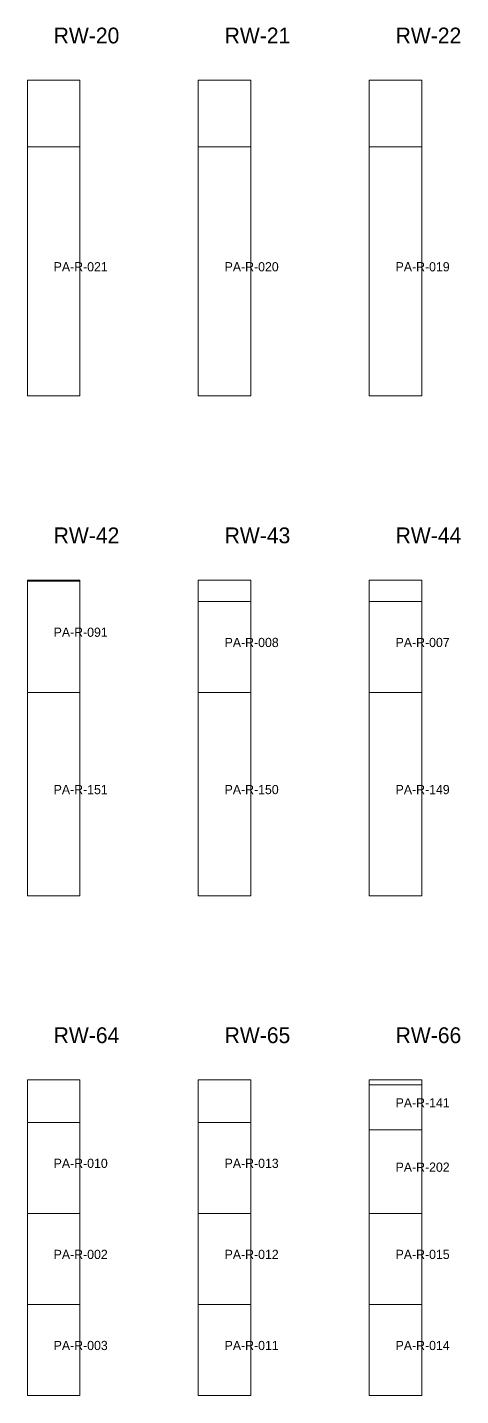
# Model space of a CAD drawing. Header units: metres. Extents: x 316.5 to 344.1, y -151.2 to -120.
# Drawn here: x 328.81 to 330.46, y -149.35 to -144.15 of the extents above; entities that cross this region are included whole.
import ezdxf

# ---------------------------------------------------------------- set-up
doc = ezdxf.new("R2010")
doc.units = ezdxf.units.M
for name, color, linetype, lineweight, plot in [('CORTE-DESPERDICIO', 1, 'Continuous', 0, False), ('CORTE-RECORTE', 3, 'Continuous', 0, False), ('CORTE-SOBRANTE', 2, 'Continuous', 0, False), ('CORTE-TEXTO', 5, 'Continuous', 0, False), ('CORTE-TILE', 7, 'Continuous', 0, False)]:
    doc.layers.add(name, color=color, linetype=linetype, lineweight=lineweight, plot=plot)

msp = doc.modelspace()

# ---------------------------------------------------------------- linework, layer by layer
at = {"layer": 'CORTE-DESPERDICIO'}
for points in [[(329.4588, -146.3313), (329.6588, -146.3313), (329.6588, -146.2498), (329.4588, -146.2498)], [(330.1088, -146.3313), (330.3088, -146.3313), (330.3088, -146.2498), (330.1088, -146.2498)], [(330.1088, -148.1683), (330.3088, -148.1683), (330.3088, -148.1498), (330.1088, -148.1498)]]:
    msp.add_lwpolyline(points, close=True, dxfattribs=at)
at = {"layer": 'CORTE-RECORTE'}
for points in [[(328.8088, -145.5498), (329.0088, -145.5498), (329.0088, -144.6031), (328.8088, -144.6031)], [(329.4588, -145.5498), (329.6588, -145.5498), (329.6588, -144.6031), (329.4588, -144.6031)], [(330.1088, -145.5498), (330.3088, -145.5498), (330.3088, -144.6031), (330.1088, -144.6031)], [(328.8088, -146.6775), (329.0088, -146.6775), (329.0088, -146.2535), (328.8088, -146.2535)], [(329.4588, -146.6775), (329.6588, -146.6775), (329.6588, -146.3313), (329.4588, -146.3313)], [(330.1088, -146.6775), (330.3088, -146.6775), (330.3088, -146.3313), (330.1088, -146.3313)], [(328.8088, -147.4498), (329.0088, -147.4498), (329.0088, -146.6775), (328.8088, -146.6775)], [(329.4588, -147.4498), (329.6588, -147.4498), (329.6588, -146.6775), (329.4588, -146.6775)], [(330.1088, -147.4498), (330.3088, -147.4498), (330.3088, -146.6775), (330.1088, -146.6775)], [(330.1088, -148.3401), (330.3088, -148.3401), (330.3088, -148.1683), (330.1088, -148.1683)], [(328.8088, -148.6574), (329.0088, -148.6574), (329.0088, -148.3112), (328.8088, -148.3112)], [(329.4588, -148.6574), (329.6588, -148.6574), (329.6588, -148.3112), (329.4588, -148.3112)], [(330.1088, -148.6574), (330.3088, -148.6574), (330.3088, -148.3401), (330.1088, -148.3401)], [(328.8088, -149.0036), (329.0088, -149.0036), (329.0088, -148.6574), (328.8088, -148.6574)], [(329.4588, -149.0036), (329.6588, -149.0036), (329.6588, -148.6574), (329.4588, -148.6574)], [(330.1088, -149.0036), (330.3088, -149.0036), (330.3088, -148.6574), (330.1088, -148.6574)], [(328.8088, -149.3498), (329.0088, -149.3498), (329.0088, -149.0036), (328.8088, -149.0036)], [(329.4588, -149.3498), (329.6588, -149.3498), (329.6588, -149.0036), (329.4588, -149.0036)], [(330.1088, -149.3498), (330.3088, -149.3498), (330.3088, -149.0036), (330.1088, -149.0036)]]:
    msp.add_lwpolyline(points, close=True, dxfattribs=at)
at = {"layer": 'CORTE-SOBRANTE'}
for points in [[(328.8088, -144.6031), (329.0088, -144.6031), (329.0088, -144.3498), (328.8088, -144.3498)], [(329.4588, -144.6031), (329.6588, -144.6031), (329.6588, -144.3498), (329.4588, -144.3498)], [(330.1088, -144.6031), (330.3088, -144.6031), (330.3088, -144.3498), (330.1088, -144.3498)], [(328.8088, -148.3112), (329.0088, -148.3112), (329.0088, -148.1498), (328.8088, -148.1498)], [(329.4588, -148.3112), (329.6588, -148.3112), (329.6588, -148.1498), (329.4588, -148.1498)]]:
    msp.add_lwpolyline(points, close=True, dxfattribs=at)
at = {"layer": 'CORTE-TILE'}
for points in [[(328.8088, -145.5498), (329.0088, -145.5498), (329.0088, -144.3498), (328.8088, -144.3498)], [(329.4588, -145.5498), (329.6588, -145.5498), (329.6588, -144.3498), (329.4588, -144.3498)], [(330.1088, -145.5498), (330.3088, -145.5498), (330.3088, -144.3498), (330.1088, -144.3498)], [(328.8088, -147.4498), (329.0088, -147.4498), (329.0088, -146.2498), (328.8088, -146.2498)], [(329.4588, -147.4498), (329.6588, -147.4498), (329.6588, -146.2498), (329.4588, -146.2498)], [(330.1088, -147.4498), (330.3088, -147.4498), (330.3088, -146.2498), (330.1088, -146.2498)], [(328.8088, -149.3498), (329.0088, -149.3498), (329.0088, -148.1498), (328.8088, -148.1498)], [(329.4588, -149.3498), (329.6588, -149.3498), (329.6588, -148.1498), (329.4588, -148.1498)], [(330.1088, -149.3498), (330.3088, -149.3498), (330.3088, -148.1498), (330.1088, -148.1498)]]:
    msp.add_lwpolyline(points, close=True, dxfattribs=at)

# ---------------------------------------------------------------- texts
at = {"layer": 'CORTE-TEXTO'}
for s, height, p in [('RW-20', 0.06, (328.9088, -144.2098)), ('RW-21', 0.06, (329.5588, -144.2098)), ('RW-22', 0.06, (330.2088, -144.2098)), ('PA-R-021', 0.035, (328.9088, -145.0764)), ('PA-R-020', 0.035, (329.5588, -145.0764)), ('PA-R-019', 0.035, (330.2088, -145.0764)), ('RW-42', 0.06, (328.9088, -146.1098)), ('RW-43', 0.06, (329.5588, -146.1098)), ('RW-44', 0.06, (330.2088, -146.1098)), ('PA-R-091', 0.035, (328.9088, -146.4655)), ('PA-R-008', 0.035, (329.5588, -146.5044)), ('PA-R-007', 0.035, (330.2088, -146.5044)), ('PA-R-151', 0.035, (328.9088, -147.0636)), ('PA-R-150', 0.035, (329.5588, -147.0636)), ('PA-R-149', 0.035, (330.2088, -147.0636)), ('RW-64', 0.06, (328.9088, -148.0098)), ('RW-65', 0.06, (329.5588, -148.0098)), ('RW-66', 0.06, (330.2088, -148.0098)), ('PA-R-141', 0.035, (330.2088, -148.2542)), ('PA-R-010', 0.035, (328.9088, -148.4843)), ('PA-R-013', 0.035, (329.5588, -148.4843)), ('PA-R-202', 0.035, (330.2088, -148.4988)), ('PA-R-002', 0.035, (328.9088, -148.8305)), ('PA-R-012', 0.035, (329.5588, -148.8305)), ('PA-R-015', 0.035, (330.2088, -148.8305)), ('PA-R-003', 0.035, (328.9088, -149.1767)), ('PA-R-011', 0.035, (329.5588, -149.1767)), ('PA-R-014', 0.035, (330.2088, -149.1767))]:
    msp.add_text(s, height=height, dxfattribs=at).set_placement(p)

doc.saveas('drawing.dxf')
